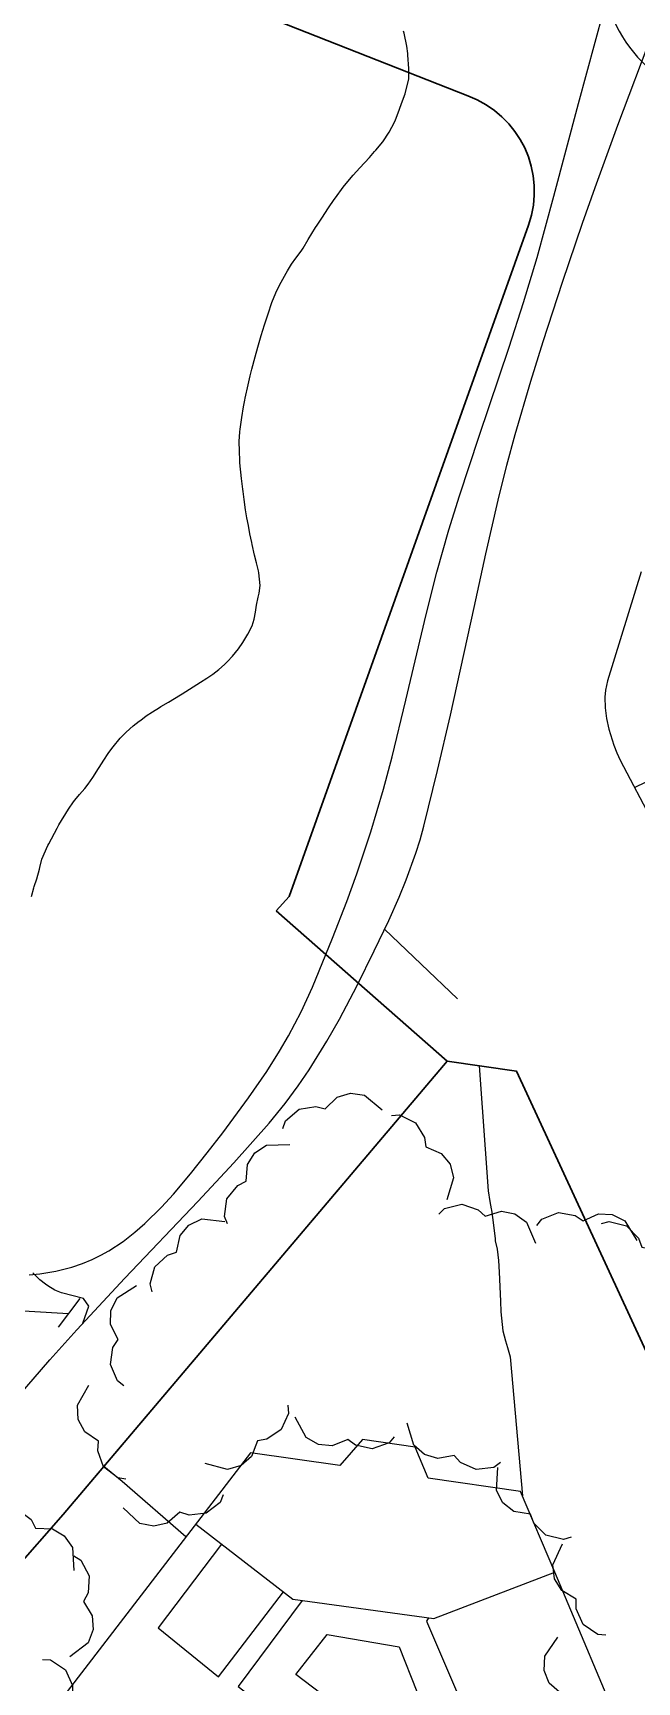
# Model space of a CAD drawing. Extents: x 483350 to 484165, y 4631134 to 4631561.
# Drawn here: x 483863.5 to 483890.3, y 4631381.8 to 4631455.1 of the extents above; entities that cross this region are included whole.
import ezdxf

# ---------------------------------------------------------------- set-up
doc = ezdxf.new("R2010")
doc.units = 0
doc.header["$MEASUREMENT"] = 0
for name, color, linetype, plot in [('1000_corbes', 35, 'Continuous', False), ('1000_corbes mestres', 37, 'Continuous', False), ('_arees', 31, 'Continuous', False)]:
    doc.layers.add(name, color=color, linetype=linetype, plot=plot)
doc.layers.add('_POUM POLIGON', color=5, linetype='Continuous', lineweight=30)
for name, color, linetype in [('camins', 252, 'Continuous'), ('edificació', 252, 'Continuous'), ('hidrografia', 165, 'Continuous'), ('illes', 252, 'Continuous'), ('parcel.les', 252, 'Continuous'), ('voreres', 252, 'Continuous')]:
    doc.layers.add(name, color=color, linetype=linetype)
doc.layers.add('vegetació_ boscos', color=7, linetype='Continuous', true_color=0x8bb078)

msp = doc.modelspace()

# ---------------------------------------------------------------- linework, layer by layer
at = {"layer": '1000_corbes', "flags": 128}
for points in [[(483877.346, 4631448.303), (483877.728, 4631448.76), (483878.028, 4631449.081), (483878.445, 4631449.541), (483878.677, 4631449.805), (483878.727, 4631449.866), (483879.04, 4631450.243), (483879.323, 4631450.671), (483879.441, 4631450.883), (483879.585, 4631451.175), (483879.782, 4631451.69), (483879.875, 4631451.942), (483880.029, 4631452.377), (483880.189, 4631453.038), (483880.195, 4631453.116), (483880.201, 4631453.503), (483880.158, 4631454.086), (483880.151, 4631454.167), (483880.111, 4631454.488), (483879.984, 4631455.061), (483879.966, 4631455.149)], [(483877.346, 4631448.303), (483877.728, 4631448.76), (483878.028, 4631449.081), (483878.445, 4631449.541), (483878.677, 4631449.805), (483878.727, 4631449.866), (483879.04, 4631450.243), (483879.323, 4631450.671), (483879.441, 4631450.883), (483879.585, 4631451.175), (483879.782, 4631451.69), (483879.875, 4631451.942), (483880.029, 4631452.377), (483880.189, 4631453.038), (483880.195, 4631453.116), (483880.201, 4631453.503), (483880.158, 4631454.086), (483880.151, 4631454.167), (483880.111, 4631454.488), (483879.984, 4631455.061), (483879.966, 4631455.149)], [(483868.819, 4631424.931), (483869.132, 4631425.123), (483869.198, 4631425.164), (483869.528, 4631425.359), (483870.066, 4631425.679), (483870.143, 4631425.726), (483870.625, 4631426.034), (483870.952, 4631426.238), (483871.231, 4631426.414), (483871.504, 4631426.604), (483871.77, 4631426.807), (483872.023, 4631427.028), (483872.151, 4631427.155), (483872.377, 4631427.403), (483872.634, 4631427.73), (483872.835, 4631428.004), (483873.055, 4631428.371), (483873.239, 4631428.751), (483873.335, 4631429.047), (483873.387, 4631429.35), (483873.434, 4631429.668), (483873.508, 4631430.016), (483873.549, 4631430.202), (483873.593, 4631430.537), (483873.543, 4631431.104), (483873.524, 4631431.194), (483873.441, 4631431.541), (483873.342, 4631431.888), (483873.251, 4631432.355), (483873.232, 4631432.45), (483873.144, 4631432.833), (483873.079, 4631433.195), (483873.011, 4631433.535), (483872.946, 4631433.902), (483872.884, 4631434.354), (483872.848, 4631434.714), (483872.838, 4631434.81), (483872.77, 4631435.291), (483872.701, 4631435.977), (483872.696, 4631436.084), (483872.678, 4631436.507), (483872.666, 4631436.924), (483872.698, 4631437.363), (483872.714, 4631437.473), (483872.788, 4631437.992), (483872.859, 4631438.472), (483872.918, 4631438.767), (483872.937, 4631438.857), (483873.068, 4631439.444), (483873.156, 4631439.847), (483873.232, 4631440.147), (483873.379, 4631440.684), (483873.495, 4631441.124), (483873.615, 4631441.535), (483873.645, 4631441.637), (483873.796, 4631442.115), (483873.952, 4631442.602), (483874.124, 4631443.104), (483874.298, 4631443.539), (483874.46, 4631443.875), (483874.755, 4631444.409), (483874.812, 4631444.508), (483874.996, 4631444.808), (483875.184, 4631445.071), (483875.415, 4631445.378), (483875.504, 4631445.516), (483875.73, 4631445.907), (483876.057, 4631446.441), (483876.123, 4631446.538), (483876.33, 4631446.852), (483876.628, 4631447.308), (483876.883, 4631447.675), (483876.935, 4631447.747), (483877.286, 4631448.227), (483877.346, 4631448.303)], [(483868.819, 4631424.931), (483869.132, 4631425.123), (483869.198, 4631425.164), (483869.528, 4631425.359), (483870.066, 4631425.679), (483870.143, 4631425.726), (483870.625, 4631426.034), (483870.952, 4631426.238), (483871.231, 4631426.414), (483871.504, 4631426.604), (483871.77, 4631426.807), (483872.023, 4631427.028), (483872.151, 4631427.155), (483872.377, 4631427.403), (483872.634, 4631427.73), (483872.835, 4631428.004), (483873.055, 4631428.371), (483873.239, 4631428.751), (483873.335, 4631429.047), (483873.387, 4631429.35), (483873.434, 4631429.668), (483873.508, 4631430.016), (483873.549, 4631430.202), (483873.593, 4631430.537), (483873.543, 4631431.104), (483873.524, 4631431.194), (483873.441, 4631431.541), (483873.342, 4631431.888), (483873.251, 4631432.355), (483873.232, 4631432.45), (483873.144, 4631432.833), (483873.079, 4631433.195), (483873.011, 4631433.535), (483872.946, 4631433.902), (483872.884, 4631434.354), (483872.848, 4631434.714), (483872.838, 4631434.81), (483872.77, 4631435.291), (483872.701, 4631435.977), (483872.696, 4631436.084), (483872.678, 4631436.507), (483872.666, 4631436.924), (483872.698, 4631437.363), (483872.714, 4631437.473), (483872.788, 4631437.992), (483872.859, 4631438.472), (483872.918, 4631438.767), (483872.937, 4631438.857), (483873.068, 4631439.444), (483873.156, 4631439.847), (483873.232, 4631440.147), (483873.379, 4631440.684), (483873.495, 4631441.124), (483873.615, 4631441.535), (483873.645, 4631441.637), (483873.796, 4631442.115), (483873.952, 4631442.602), (483874.124, 4631443.104), (483874.298, 4631443.539), (483874.46, 4631443.875), (483874.755, 4631444.409), (483874.812, 4631444.508), (483874.996, 4631444.808), (483875.184, 4631445.071), (483875.415, 4631445.378), (483875.504, 4631445.516), (483875.73, 4631445.907), (483876.057, 4631446.441), (483876.123, 4631446.538), (483876.33, 4631446.852), (483876.628, 4631447.308), (483876.883, 4631447.675), (483876.935, 4631447.747), (483877.286, 4631448.227), (483877.346, 4631448.303)], [(483863.448, 4631416.718), (483863.552, 4631417.111), (483863.578, 4631417.176), (483863.698, 4631417.516), (483863.808, 4631417.946), (483863.823, 4631418.019), (483863.919, 4631418.38), (483864.185, 4631418.993), (483864.225, 4631419.07), (483864.59, 4631419.764), (483864.662, 4631419.901), (483865.096, 4631420.605), (483865.324, 4631420.927), (483865.379, 4631421), (483865.582, 4631421.258), (483865.817, 4631421.525), (483865.966, 4631421.709), (483866.182, 4631422.015), (483866.432, 4631422.406), (483866.461, 4631422.453), (483866.658, 4631422.776), (483866.856, 4631423.068), (483866.891, 4631423.118), (483867.077, 4631423.376), (483867.386, 4631423.749), (483867.437, 4631423.805), (483867.653, 4631424.028), (483867.968, 4631424.309), (483868.238, 4631424.51), (483868.301, 4631424.556), (483868.543, 4631424.741), (483868.819, 4631424.931)], [(483863.448, 4631416.718), (483863.552, 4631417.111), (483863.578, 4631417.176), (483863.698, 4631417.516), (483863.808, 4631417.946), (483863.823, 4631418.019), (483863.919, 4631418.38), (483864.185, 4631418.993), (483864.225, 4631419.07), (483864.59, 4631419.764), (483864.662, 4631419.901), (483865.096, 4631420.605), (483865.324, 4631420.927), (483865.379, 4631421), (483865.582, 4631421.258), (483865.817, 4631421.525), (483865.966, 4631421.709), (483866.182, 4631422.015), (483866.432, 4631422.406), (483866.461, 4631422.453), (483866.658, 4631422.776), (483866.856, 4631423.068), (483866.891, 4631423.118), (483867.077, 4631423.376), (483867.386, 4631423.749), (483867.437, 4631423.805), (483867.653, 4631424.028), (483867.968, 4631424.309), (483868.238, 4631424.51), (483868.301, 4631424.556), (483868.543, 4631424.741), (483868.819, 4631424.931)], [(483865.729, 4631397.777), (483866.005, 4631398.527), (483865.76, 4631398.869), (483864.783, 4631399.126), (483864.485, 4631399.243), (483864.178, 4631399.437), (483864.078, 4631399.508), (483863.827, 4631399.696), (483863.56, 4631399.966), (483863.517, 4631400.015)], [(483865.729, 4631397.777), (483866.005, 4631398.527), (483865.76, 4631398.869), (483864.783, 4631399.126), (483864.485, 4631399.243), (483864.178, 4631399.437), (483864.078, 4631399.508), (483863.827, 4631399.696), (483863.56, 4631399.966), (483863.517, 4631400.015)], [(483870.303, 4631388.285), (483867.474, 4631390.747), (483866.665, 4631391.414)], [(483870.303, 4631388.285), (483867.474, 4631390.747), (483866.665, 4631391.414)]]:
    msp.add_lwpolyline(points, dxfattribs=at)
at = {"layer": '1000_corbes mestres', "flags": 128}
msp.add_lwpolyline([(483883.31, 4631409.204), (483883.711, 4631403.647), (483883.796, 4631403.18), (483883.851, 4631402.856), (483883.863, 4631402.794), (483883.928, 4631402.373), (483884.018, 4631401.52), (483884.032, 4631401.44), (483884.112, 4631401.068), (483884.174, 4631400.555), (483884.199, 4631400.035), (483884.267, 4631398.76), (483884.282, 4631398.283), (483884.372, 4631397.438), (483884.483, 4631396.985), (483884.566, 4631396.698), (483884.695, 4631396.276), (483885.235, 4631390.111)], dxfattribs=at)
msp.add_lwpolyline([(483883.31, 4631409.204), (483883.711, 4631403.647), (483883.796, 4631403.18), (483883.851, 4631402.856), (483883.863, 4631402.794), (483883.928, 4631402.373), (483884.018, 4631401.52), (483884.032, 4631401.44), (483884.112, 4631401.068), (483884.174, 4631400.555), (483884.199, 4631400.035), (483884.267, 4631398.76), (483884.282, 4631398.283), (483884.372, 4631397.438), (483884.483, 4631396.985), (483884.566, 4631396.698), (483884.695, 4631396.276), (483885.235, 4631390.111)], dxfattribs=at)
at = {"layer": '_arees'}
msp.add_lwpolyline([(483894.692, 4631463.821, 1), (483894.692, 4631452.079, 1)], format="xyb", close=True, dxfattribs=at)
at = {"layer": '_POUM POLIGON'}
for p, q in [((483882.808, 4631452.279), (483823.914, 4631475.532)), ((483874.883, 4631416.727), (483885.503, 4631446.543)), ((483874.316, 4631416.084), (483874.883, 4631416.727))]:
    msp.add_line(p, q, dxfattribs=at)
at = {"layer": '_POUM POLIGON', "linetype": 'Continuous'}
msp.add_line((483874.316, 4631416.084), (483881.889, 4631409.406), dxfattribs=at)
msp.add_lwpolyline([(483853.824, 4631376.704), (483864.861, 4631389.282), (483881.889, 4631409.406), (483884.973, 4631408.967), (483901.241, 4631373.773)], dxfattribs=at)
at = {"layer": '_POUM POLIGON'}
msp.add_arc((483881.264, 4631448.052), 4.5, 340.39475, 69.93035, dxfattribs=at)
at = {"layer": 'camins', "flags": 128}
msp.add_lwpolyline([(483863.351, 4631399.928), (483863.825, 4631399.975), (483864.533, 4631400.091), (483865.238, 4631400.267), (483865.715, 4631400.428), (483866.145, 4631400.607), (483866.534, 4631400.797), (483866.887, 4631400.994), (483867.52, 4631401.409), (483868.045, 4631401.815), (483868.487, 4631402.199), (483869.222, 4631402.925), (483869.75, 4631403.505), (483870.511, 4631404.414), (483871.251, 4631405.348), (483871.938, 4631406.234), (483873.085, 4631407.781), (483873.889, 4631408.956), (483874.454, 4631409.854), (483874.854, 4631410.54), (483875.414, 4631411.598), (483875.919, 4631412.695), (483876.814, 4631414.868), (483877.444, 4631416.504), (483877.89, 4631417.737), (483878.512, 4631419.602), (483879.071, 4631421.49), (483879.452, 4631422.926), (483880.068, 4631425.451), (483880.964, 4631429.243), (483881.443, 4631431.129), (483881.97, 4631433.003), (483882.439, 4631434.521), (483883.311, 4631437.163), (483884.649, 4631441.118), (483885.289, 4631443.104), (483885.882, 4631445.104), (483886.629, 4631447.833), (483887.718, 4631451.935), (483888.828, 4631456.032)], dxfattribs=at)
msp.add_lwpolyline([(483863.351, 4631399.928), (483863.825, 4631399.975), (483864.533, 4631400.091), (483865.238, 4631400.267), (483865.715, 4631400.428), (483866.145, 4631400.607), (483866.534, 4631400.797), (483866.887, 4631400.994), (483867.52, 4631401.409), (483868.045, 4631401.815), (483868.487, 4631402.199), (483869.222, 4631402.925), (483869.75, 4631403.505), (483870.511, 4631404.414), (483871.251, 4631405.348), (483871.938, 4631406.234), (483873.085, 4631407.781), (483873.889, 4631408.956), (483874.454, 4631409.854), (483874.854, 4631410.54), (483875.414, 4631411.598), (483875.919, 4631412.695), (483876.814, 4631414.868), (483877.444, 4631416.504), (483877.89, 4631417.737), (483878.512, 4631419.602), (483879.071, 4631421.49), (483879.452, 4631422.926), (483880.068, 4631425.451), (483880.964, 4631429.243), (483881.443, 4631431.129), (483881.97, 4631433.003), (483882.439, 4631434.521), (483883.311, 4631437.163), (483884.649, 4631441.118), (483885.289, 4631443.104), (483885.882, 4631445.104), (483886.629, 4631447.833), (483887.718, 4631451.935), (483888.828, 4631456.032)], dxfattribs=at)
at = {"layer": 'edificació', "flags": 128}
for points in [[(483873.164, 4631392.014), (483864.251, 4631380.397), (483870.931, 4631375.272), (483873.889, 4631379.128), (483876.469, 4631377.149), (483883.069, 4631379.679), (483884.186, 4631377.088), (483889.819, 4631379.227), (483886.666, 4631386.714), (483885.153, 4631390.305), (483881.048, 4631390.89), (483880.472, 4631392.272), (483878.146, 4631392.604), (483877.139, 4631391.454), (483873.164, 4631392.014)], [(483873.164, 4631392.014), (483864.251, 4631380.397), (483870.931, 4631375.272), (483873.889, 4631379.128), (483876.469, 4631377.149), (483883.069, 4631379.679), (483884.186, 4631377.088), (483889.819, 4631379.227), (483886.666, 4631386.714), (483885.153, 4631390.305), (483881.048, 4631390.89), (483880.472, 4631392.272), (483878.146, 4631392.604), (483877.139, 4631391.454), (483873.164, 4631392.014)], [(483870.739, 4631388.853), (483875.056, 4631385.518), (483881.304, 4631384.666), (483886.666, 4631386.714)], [(483870.739, 4631388.853), (483875.056, 4631385.518), (483881.304, 4631384.666), (483886.666, 4631386.714)], [(483871.887, 4631387.966), (483869.068, 4631384.246), (483871.754, 4631382.07), (483874.637, 4631385.842)], [(483871.887, 4631387.966), (483869.068, 4631384.246), (483871.754, 4631382.07), (483874.637, 4631385.842)], [(483875.462, 4631385.463), (483872.62, 4631381.648), (483874.629, 4631380.107), (483873.889, 4631379.128)], [(483875.462, 4631385.463), (483872.62, 4631381.648), (483874.629, 4631380.107), (483873.889, 4631379.128)], [(483881.066, 4631384.698), (483880.974, 4631384.54), (483883.069, 4631379.679)], [(483881.066, 4631384.698), (483880.974, 4631384.54), (483883.069, 4631379.679)], [(483875.177, 4631382.179), (483876.566, 4631383.957), (483879.773, 4631383.403), (483880.548, 4631381.424), (483877.403, 4631380.482), (483875.177, 4631382.179)], [(483875.177, 4631382.179), (483876.566, 4631383.957), (483879.773, 4631383.403), (483880.548, 4631381.424), (483877.403, 4631380.482), (483875.177, 4631382.179)]]:
    msp.add_lwpolyline(points, dxfattribs=at)
at = {"layer": 'hidrografia', "flags": 128}
for points in [[(483865.098, 4631398.189), (483850.89, 4631399.042), (483842.868, 4631399.73)], [(483865.098, 4631398.189), (483850.89, 4631399.042), (483842.868, 4631399.73)], [(483864.657, 4631397.599), (483865.609, 4631398.873)], [(483864.657, 4631397.599), (483865.609, 4631398.873)]]:
    msp.add_lwpolyline(points, dxfattribs=at)
at = {"layer": 'illes', "flags": 128}
msp.add_lwpolyline([(483842.568, 4631267.58), (483863.379, 4631252.139), (483867.313, 4631249.22), (483871.51, 4631260.727), (483877.062, 4631275.767), (483881.651, 4631288.226), (483888.081, 4631305.602), (483893.193, 4631319.967), (483896.775, 4631330.426), (483899.91, 4631341.091), (483903.777, 4631356.563), (483904.354, 4631358.782), (483901.872, 4631372.409), (483884.973, 4631408.967), (483881.889, 4631409.406), (483866.665, 4631391.414), (483864.861, 4631389.282), (483842.787, 4631364.125)], dxfattribs=at)
msp.add_lwpolyline([(483842.568, 4631267.58), (483863.379, 4631252.139), (483867.313, 4631249.22), (483871.51, 4631260.727), (483877.062, 4631275.767), (483881.651, 4631288.226), (483888.081, 4631305.602), (483893.193, 4631319.967), (483896.775, 4631330.426), (483899.91, 4631341.091), (483903.777, 4631356.563), (483904.354, 4631358.782), (483901.872, 4631372.409), (483884.973, 4631408.967), (483881.889, 4631409.406), (483866.665, 4631391.414), (483864.861, 4631389.282), (483842.787, 4631364.125)], dxfattribs=at)
at = {"layer": 'parcel.les', "flags": 128}
for points in [[(483901.872, 4631372.409), (483884.973, 4631408.967), (483881.889, 4631409.406), (483866.665, 4631391.414)], [(483901.872, 4631372.409), (483884.973, 4631408.967), (483881.889, 4631409.406), (483866.665, 4631391.414)], [(483866.665, 4631391.414), (483864.861, 4631389.282), (483842.787, 4631364.125)], [(483866.665, 4631391.414), (483864.861, 4631389.282), (483842.787, 4631364.125)]]:
    msp.add_lwpolyline(points, dxfattribs=at)
at = {"layer": 'vegetació_ boscos', "flags": 128}
for points in [[(483874.611, 4631406.416), (483874.726, 4631406.755), (483875.324, 4631407.275), (483876.074, 4631407.397), (483876.485, 4631407.291), (483877.018, 4631407.811), (483877.603, 4631407.987), (483878.227, 4631407.899), (483879.015, 4631407.248)], [(483874.611, 4631406.416), (483874.726, 4631406.755), (483875.324, 4631407.275), (483876.074, 4631407.397), (483876.485, 4631407.291), (483877.018, 4631407.811), (483877.603, 4631407.987), (483878.227, 4631407.899), (483879.015, 4631407.248)], [(483879.428, 4631407.002), (483879.785, 4631407.025), (483880.494, 4631406.672), (483880.894, 4631406.025), (483880.953, 4631405.605), (483881.637, 4631405.311), (483882.024, 4631404.837), (483882.181, 4631404.228), (483881.881, 4631403.251)], [(483879.428, 4631407.002), (483879.785, 4631407.025), (483880.494, 4631406.672), (483880.894, 4631406.025), (483880.953, 4631405.605), (483881.637, 4631405.311), (483882.024, 4631404.837), (483882.181, 4631404.228), (483881.881, 4631403.251)], [(483872.15, 4631402.186), (483872.013, 4631402.516), (483872.118, 4631403.302), (483872.602, 4631403.888), (483872.98, 4631404.08), (483873.037, 4631404.822), (483873.361, 4631405.341), (483873.887, 4631405.686), (483874.909, 4631405.718)], [(483872.15, 4631402.186), (483872.013, 4631402.516), (483872.118, 4631403.302), (483872.602, 4631403.888), (483872.98, 4631404.08), (483873.037, 4631404.822), (483873.361, 4631405.341), (483873.887, 4631405.686), (483874.909, 4631405.718)], [(483881.523, 4631402.623), (483881.781, 4631402.871), (483882.552, 4631403.056), (483883.273, 4631402.817), (483883.589, 4631402.534), (483884.302, 4631402.749), (483884.902, 4631402.635), (483885.414, 4631402.269), (483885.813, 4631401.328)], [(483881.523, 4631402.623), (483881.781, 4631402.871), (483882.552, 4631403.056), (483883.273, 4631402.817), (483883.589, 4631402.534), (483884.302, 4631402.749), (483884.902, 4631402.635), (483885.414, 4631402.269), (483885.813, 4631401.328)], [(483868.814, 4631399.172), (483868.722, 4631399.518), (483868.933, 4631400.282), (483869.492, 4631400.798), (483869.892, 4631400.937), (483870.049, 4631401.665), (483870.44, 4631402.135), (483871.008, 4631402.406), (483872.025, 4631402.299)], [(483868.814, 4631399.172), (483868.722, 4631399.518), (483868.933, 4631400.282), (483869.492, 4631400.798), (483869.892, 4631400.937), (483870.049, 4631401.665), (483870.44, 4631402.135), (483871.008, 4631402.406), (483872.025, 4631402.299)], [(483885.872, 4631402.112), (483886.093, 4631402.395), (483886.829, 4631402.688), (483887.577, 4631402.555), (483887.93, 4631402.32), (483888.605, 4631402.635), (483889.216, 4631402.608), (483889.775, 4631402.32), (483890.305, 4631401.445)], [(483885.872, 4631402.112), (483886.093, 4631402.395), (483886.829, 4631402.688), (483887.577, 4631402.555), (483887.93, 4631402.32), (483888.605, 4631402.635), (483889.216, 4631402.608), (483889.775, 4631402.32), (483890.305, 4631401.445)], [(483888.741, 4631402.196), (483889.086, 4631402.294), (483889.853, 4631402.096), (483890.379, 4631401.547), (483890.525, 4631401.149), (483891.255, 4631401.005), (483891.732, 4631400.622), (483892.013, 4631400.059), (483891.924, 4631399.04)], [(483888.741, 4631402.196), (483889.086, 4631402.294), (483889.853, 4631402.096), (483890.379, 4631401.547), (483890.525, 4631401.149), (483891.255, 4631401.005), (483891.732, 4631400.622), (483892.013, 4631400.059), (483891.924, 4631399.04)], [(483867.552, 4631395), (483867.264, 4631395.214), (483866.953, 4631395.943), (483867.069, 4631396.694), (483867.295, 4631397.053), (483866.964, 4631397.72), (483866.977, 4631398.331), (483867.252, 4631398.897), (483868.114, 4631399.447)], [(483867.552, 4631395), (483867.264, 4631395.214), (483866.953, 4631395.943), (483867.069, 4631396.694), (483867.295, 4631397.053), (483866.964, 4631397.72), (483866.977, 4631398.331), (483867.252, 4631398.897), (483868.114, 4631399.447)], [(483867.633, 4631390.852), (483867.278, 4631390.902), (483866.656, 4631391.392), (483866.397, 4631392.107), (483866.424, 4631392.53), (483865.814, 4631392.957), (483865.532, 4631393.499), (483865.502, 4631394.128), (483865.995, 4631395.024)], [(483867.633, 4631390.852), (483867.278, 4631390.902), (483866.656, 4631391.392), (483866.397, 4631392.107), (483866.424, 4631392.53), (483865.814, 4631392.957), (483865.532, 4631393.499), (483865.502, 4631394.128), (483865.995, 4631395.024)], [(483874.825, 4631394.128), (483874.862, 4631393.772), (483874.534, 4631393.051), (483873.902, 4631392.628), (483873.484, 4631392.553), (483873.216, 4631391.859), (483872.757, 4631391.456), (483872.153, 4631391.277), (483871.166, 4631391.541)], [(483874.825, 4631394.128), (483874.862, 4631393.772), (483874.534, 4631393.051), (483873.902, 4631392.628), (483873.484, 4631392.553), (483873.216, 4631391.859), (483872.757, 4631391.456), (483872.153, 4631391.277), (483871.166, 4631391.541)], [(483879.55, 4631392.73), (483879.317, 4631392.458), (483878.568, 4631392.198), (483877.826, 4631392.365), (483877.485, 4631392.616), (483876.797, 4631392.331), (483876.188, 4631392.386), (483875.642, 4631392.699), (483875.152, 4631393.597)], [(483879.55, 4631392.73), (483879.317, 4631392.458), (483878.568, 4631392.198), (483877.826, 4631392.365), (483877.485, 4631392.616), (483876.797, 4631392.331), (483876.188, 4631392.386), (483875.642, 4631392.699), (483875.152, 4631393.597)], [(483884.256, 4631391.593), (483883.972, 4631391.374), (483883.186, 4631391.272), (483882.494, 4631391.587), (483882.21, 4631391.902), (483881.479, 4631391.764), (483880.894, 4631391.942), (483880.424, 4631392.361), (483880.128, 4631393.339)], [(483884.256, 4631391.593), (483883.972, 4631391.374), (483883.186, 4631391.272), (483882.494, 4631391.587), (483882.21, 4631391.902), (483881.479, 4631391.764), (483880.894, 4631391.942), (483880.424, 4631392.361), (483880.128, 4631393.339)], [(483887.394, 4631388.279), (483887.052, 4631388.174), (483886.28, 4631388.356), (483885.744, 4631388.895), (483885.59, 4631389.29), (483884.857, 4631389.419), (483884.372, 4631389.792), (483884.08, 4631390.349), (483884.148, 4631391.369)], [(483887.394, 4631388.279), (483887.052, 4631388.174), (483886.28, 4631388.356), (483885.744, 4631388.895), (483885.59, 4631389.29), (483884.857, 4631389.419), (483884.372, 4631389.792), (483884.08, 4631390.349), (483884.148, 4631391.369)], [(483861.723, 4631389.459), (483862.05, 4631389.605), (483862.838, 4631389.52), (483863.437, 4631389.052), (483863.639, 4631388.679), (483864.382, 4631388.641), (483864.909, 4631388.331), (483865.268, 4631387.814), (483865.326, 4631386.793)], [(483861.723, 4631389.459), (483862.05, 4631389.605), (483862.838, 4631389.52), (483863.437, 4631389.052), (483863.639, 4631388.679), (483864.382, 4631388.641), (483864.909, 4631388.331), (483865.268, 4631387.814), (483865.326, 4631386.793)], [(483871.963, 4631390.149), (483871.828, 4631389.817), (483871.201, 4631389.333), (483870.444, 4631389.256), (483870.041, 4631389.386), (483869.478, 4631388.898), (483868.883, 4631388.757), (483868.266, 4631388.881), (483867.517, 4631389.577)], [(483871.963, 4631390.149), (483871.828, 4631389.817), (483871.201, 4631389.333), (483870.444, 4631389.256), (483870.041, 4631389.386), (483869.478, 4631388.898), (483868.883, 4631388.757), (483868.266, 4631388.881), (483867.517, 4631389.577)], [(483865.336, 4631387.443), (483865.641, 4631387.254), (483866.013, 4631386.554), (483865.962, 4631385.796), (483865.766, 4631385.419), (483866.153, 4631384.783), (483866.192, 4631384.173), (483865.966, 4631383.586), (483865.154, 4631382.964)], [(483865.336, 4631387.443), (483865.641, 4631387.254), (483866.013, 4631386.554), (483865.962, 4631385.796), (483865.766, 4631385.419), (483866.153, 4631384.783), (483866.192, 4631384.173), (483865.966, 4631383.586), (483865.154, 4631382.964)], [(483888.938, 4631383.925), (483888.581, 4631383.95), (483887.926, 4631384.397), (483887.618, 4631385.092), (483887.616, 4631385.516), (483886.978, 4631385.899), (483886.659, 4631386.421), (483886.586, 4631387.046), (483887.015, 4631387.974)], [(483888.938, 4631383.925), (483888.581, 4631383.95), (483887.926, 4631384.397), (483887.618, 4631385.092), (483887.616, 4631385.516), (483886.978, 4631385.899), (483886.659, 4631386.421), (483886.586, 4631387.046), (483887.015, 4631387.974)], [(483888.026, 4631379.518), (483887.677, 4631379.603), (483887.106, 4631380.152), (483886.918, 4631380.889), (483886.987, 4631381.307), (483886.422, 4631381.791), (483886.194, 4631382.359), (483886.226, 4631382.988), (483886.805, 4631383.831)], [(483888.026, 4631379.518), (483887.677, 4631379.603), (483887.106, 4631380.152), (483886.918, 4631380.889), (483886.987, 4631381.307), (483886.422, 4631381.791), (483886.194, 4631382.359), (483886.226, 4631382.988), (483886.805, 4631383.831)], [(483863.948, 4631382.846), (483864.305, 4631382.821), (483864.96, 4631382.376), (483865.269, 4631381.681), (483865.272, 4631381.257), (483865.91, 4631380.874), (483866.229, 4631380.353), (483866.303, 4631379.728), (483865.875, 4631378.8)], [(483863.948, 4631382.846), (483864.305, 4631382.821), (483864.96, 4631382.376), (483865.269, 4631381.681), (483865.272, 4631381.257), (483865.91, 4631380.874), (483866.229, 4631380.353), (483866.303, 4631379.728), (483865.875, 4631378.8)]]:
    msp.add_lwpolyline(points, dxfattribs=at)
at = {"layer": 'voreres', "flags": 128}
for points in [[(483859.799, 4631390.978), (483864.274, 4631396.149), (483865.46, 4631397.488), (483867.59, 4631399.779), (483870.831, 4631403.176), (483872.434, 4631404.898), (483874.001, 4631406.66), (483874.71, 4631407.529), (483875.291, 4631408.317), (483875.772, 4631409.024), (483876.562, 4631410.297), (483877.118, 4631411.277), (483877.907, 4631412.778), (483878.66, 4631414.305), (483879.305, 4631415.664), (483879.762, 4631416.689), (483880.083, 4631417.466), (483880.513, 4631418.646), (483880.7, 4631419.246), (483880.867, 4631419.853), (483881.473, 4631422.315), (483882.047, 4631424.783), (483883.088, 4631429.555), (483883.608, 4631431.942), (483884.158, 4631434.322), (483884.55, 4631435.882), (483884.918, 4631437.241), (483885.606, 4631439.606), (483886.154, 4631441.37), (483887.014, 4631444.006), (483887.902, 4631446.632), (483888.456, 4631448.217), (483889.466, 4631450.974), (483891.017, 4631455.096)], [(483859.799, 4631390.978), (483864.274, 4631396.149), (483865.46, 4631397.488), (483867.59, 4631399.779), (483870.831, 4631403.176), (483872.434, 4631404.898), (483874.001, 4631406.66), (483874.71, 4631407.529), (483875.291, 4631408.317), (483875.772, 4631409.024), (483876.562, 4631410.297), (483877.118, 4631411.277), (483877.907, 4631412.778), (483878.66, 4631414.305), (483879.305, 4631415.664), (483879.762, 4631416.689), (483880.083, 4631417.466), (483880.513, 4631418.646), (483880.7, 4631419.246), (483880.867, 4631419.853), (483881.473, 4631422.315), (483882.047, 4631424.783), (483883.088, 4631429.555), (483883.608, 4631431.942), (483884.158, 4631434.322), (483884.55, 4631435.882), (483884.918, 4631437.241), (483885.606, 4631439.606), (483886.154, 4631441.37), (483887.014, 4631444.006), (483887.902, 4631446.632), (483888.456, 4631448.217), (483889.466, 4631450.974), (483891.017, 4631455.096)], [(483890.506, 4631431.145), (483889.003, 4631426.304), (483888.913, 4631425.894), (483888.886, 4631425.578), (483888.901, 4631425.1), (483888.969, 4631424.63), (483889.074, 4631424.152), (483889.285, 4631423.448), (483889.42, 4631423.105), (483889.577, 4631422.772), (483891.041, 4631419.99)], [(483890.506, 4631431.145), (483889.003, 4631426.304), (483888.913, 4631425.894), (483888.886, 4631425.578), (483888.901, 4631425.1), (483888.969, 4631424.63), (483889.074, 4631424.152), (483889.285, 4631423.448), (483889.42, 4631423.105), (483889.577, 4631422.772), (483891.041, 4631419.99)], [(483890.208, 4631421.572), (483891.694, 4631422.287)], [(483890.208, 4631421.572), (483891.694, 4631422.287)], [(483879.117, 4631415.268), (483880.738, 4631413.722), (483882.36, 4631412.177)], [(483879.117, 4631415.268), (483880.738, 4631413.722), (483882.36, 4631412.177)]]:
    msp.add_lwpolyline(points, dxfattribs=at)

doc.saveas('drawing.dxf')
